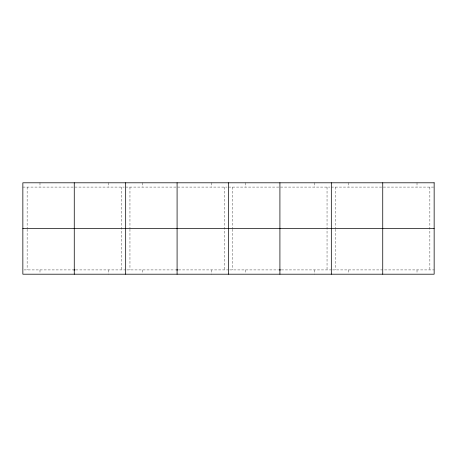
<?xml version="1.0" encoding="UTF-8"?>
<svg xmlns="http://www.w3.org/2000/svg" width="457" height="457" viewBox="0 0 457 457"><rect width="100%" height="100%" fill="white"/><g stroke="black" fill="none" stroke-linecap="round" stroke-linejoin="round"><path stroke-width="0.34" stroke-dasharray="2.29 1.71" d="M22.85 187.084L124.247 187.084M125.675 187.084L227.072 187.084M228.5 187.084L329.897 187.084M331.325 187.084L434.15 187.084M24.072 269.916L72.834 269.916M75.691 269.916L125.675 269.916M126.897 269.916L175.659 269.916M178.516 269.916L228.5 269.916M229.722 269.916L278.484 269.916M281.341 269.916L331.325 269.916M332.547 269.916L434.15 269.916M429.866 187.084L429.866 269.916M417.013 182.8L417.013 187.084M417.013 269.916L417.013 272.772M348.463 182.8L348.463 187.084M348.463 269.916L348.463 272.772M335.609 187.084L335.609 228.5M335.609 229.214L335.609 269.916M327.041 187.084L327.041 269.916M314.188 182.8L314.188 187.084M314.188 269.916L314.188 274.2M245.638 182.8L245.638 187.084M245.638 269.916L245.638 272.772M232.784 187.084L232.784 228.5M232.784 229.214L232.784 269.916M224.216 187.084L224.216 269.916M211.363 182.8L211.363 187.084M211.363 269.916L211.363 274.2M142.812 182.8L142.812 187.084M142.812 269.916L142.812 272.978M129.959 187.084L129.959 228.5M129.959 229.214L129.959 269.916M121.391 187.084L121.391 269.916M108.538 182.8L108.538 187.084M108.538 269.916L108.538 274.2M39.988 182.8L39.988 187.084M39.988 269.916L39.988 272.772M27.134 187.084L27.134 228.5M27.134 229.214L27.134 269.916"/><path stroke-width="0.69" d="M22.85 228.5L434.15 228.5M73.548 269.916L74.977 269.916M176.373 269.916L177.802 269.916M279.198 269.916L280.627 269.916M382.738 182.8L382.738 274.2M331.325 182.8L331.325 274.2M279.913 182.8L279.913 274.2M228.5 182.8L228.5 274.2M177.088 182.8L177.088 274.2M125.675 182.8L125.675 274.2M74.263 182.8L74.263 274.2M434.15 182.8L22.85 182.8L22.85 274.2L434.15 274.2L434.15 182.8"/></g></svg>
